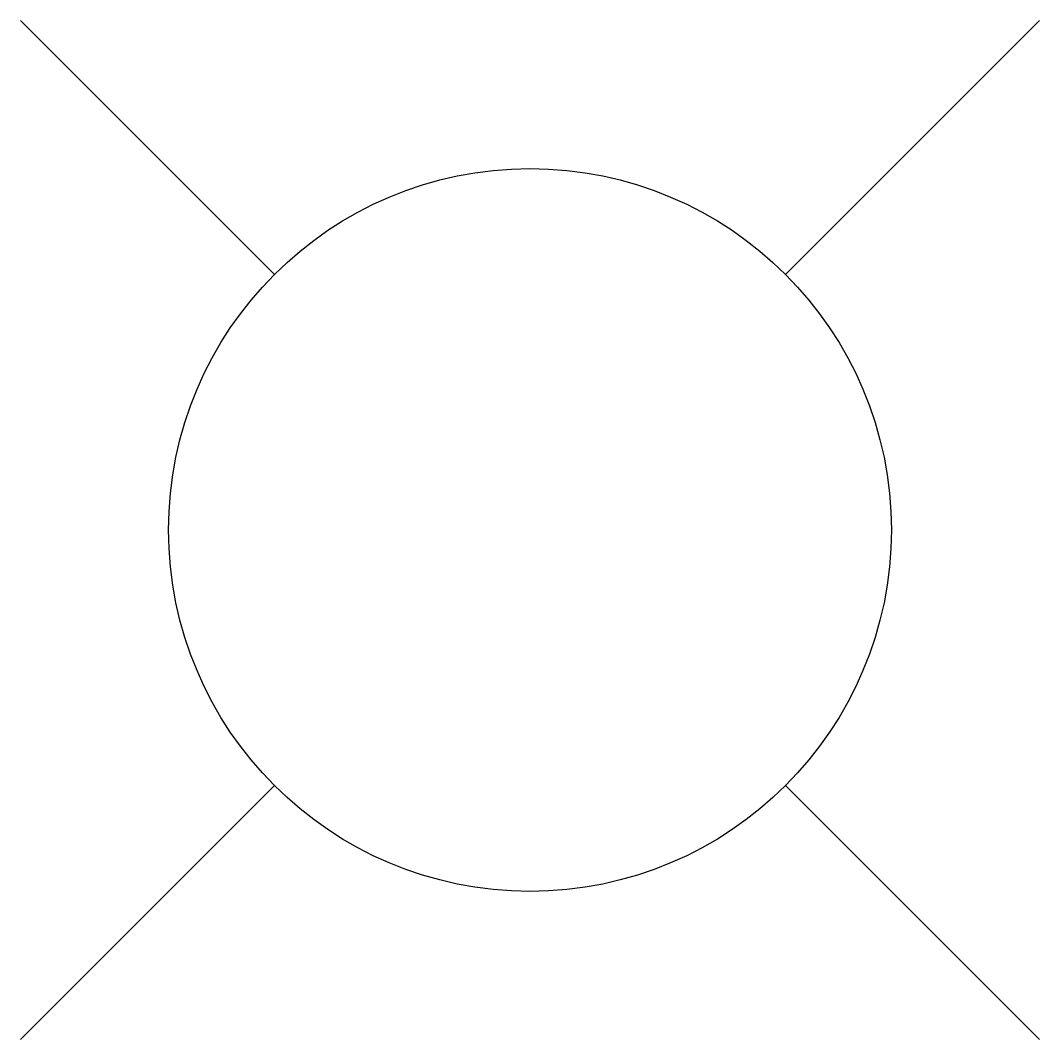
# Model space of a CAD drawing. Header units: millimetres. Extents: x 4382 to 4774, y 7765 to 8156.
import ezdxf

# ---------------------------------------------------------------- set-up
doc = ezdxf.new("R2010")
doc.units = ezdxf.units.MM
doc.header["$LTSCALE"] = 20
doc.layers.add('Electrical', color=50, linetype='Continuous')

# ---------------------------------------------------------------- blocks, each defined once
blk = doc.blocks.new('*U0')
at = {"layer": 'Electrical', "lineweight": -3}
blk.add_line((-48.85, -48.85), (48.85, 48.85), dxfattribs=at)
blk = doc.blocks.new('*U1')
at = {"layer": 'Electrical', "color": 0, "linetype": 'ByBlock', "lineweight": -2, "transparency": 16777216}
for p, rotation in [((4438.77, 5687.83), 90), ((4438.77, 5393.59), 180), ((4733.01, 5393.59), 270.0000000000001)]:
    blk.add_blockref('*U0', p, dxfattribs=dict(at, rotation=rotation))
blk.add_blockref('*U0', (4733.01, 5687.83), dxfattribs=at)

msp = doc.modelspace()

# ---------------------------------------------------------------- linework, layer by layer
at = {"layer": 'Electrical', "lineweight": -3}
msp.add_circle((4578.47, 7960.53), 138.97, dxfattribs=at)

# ---------------------------------------------------------------- block references
msp.add_blockref('*U1', (-7.42, 2419.82), dxfattribs=at)

doc.saveas('drawing.dxf')
